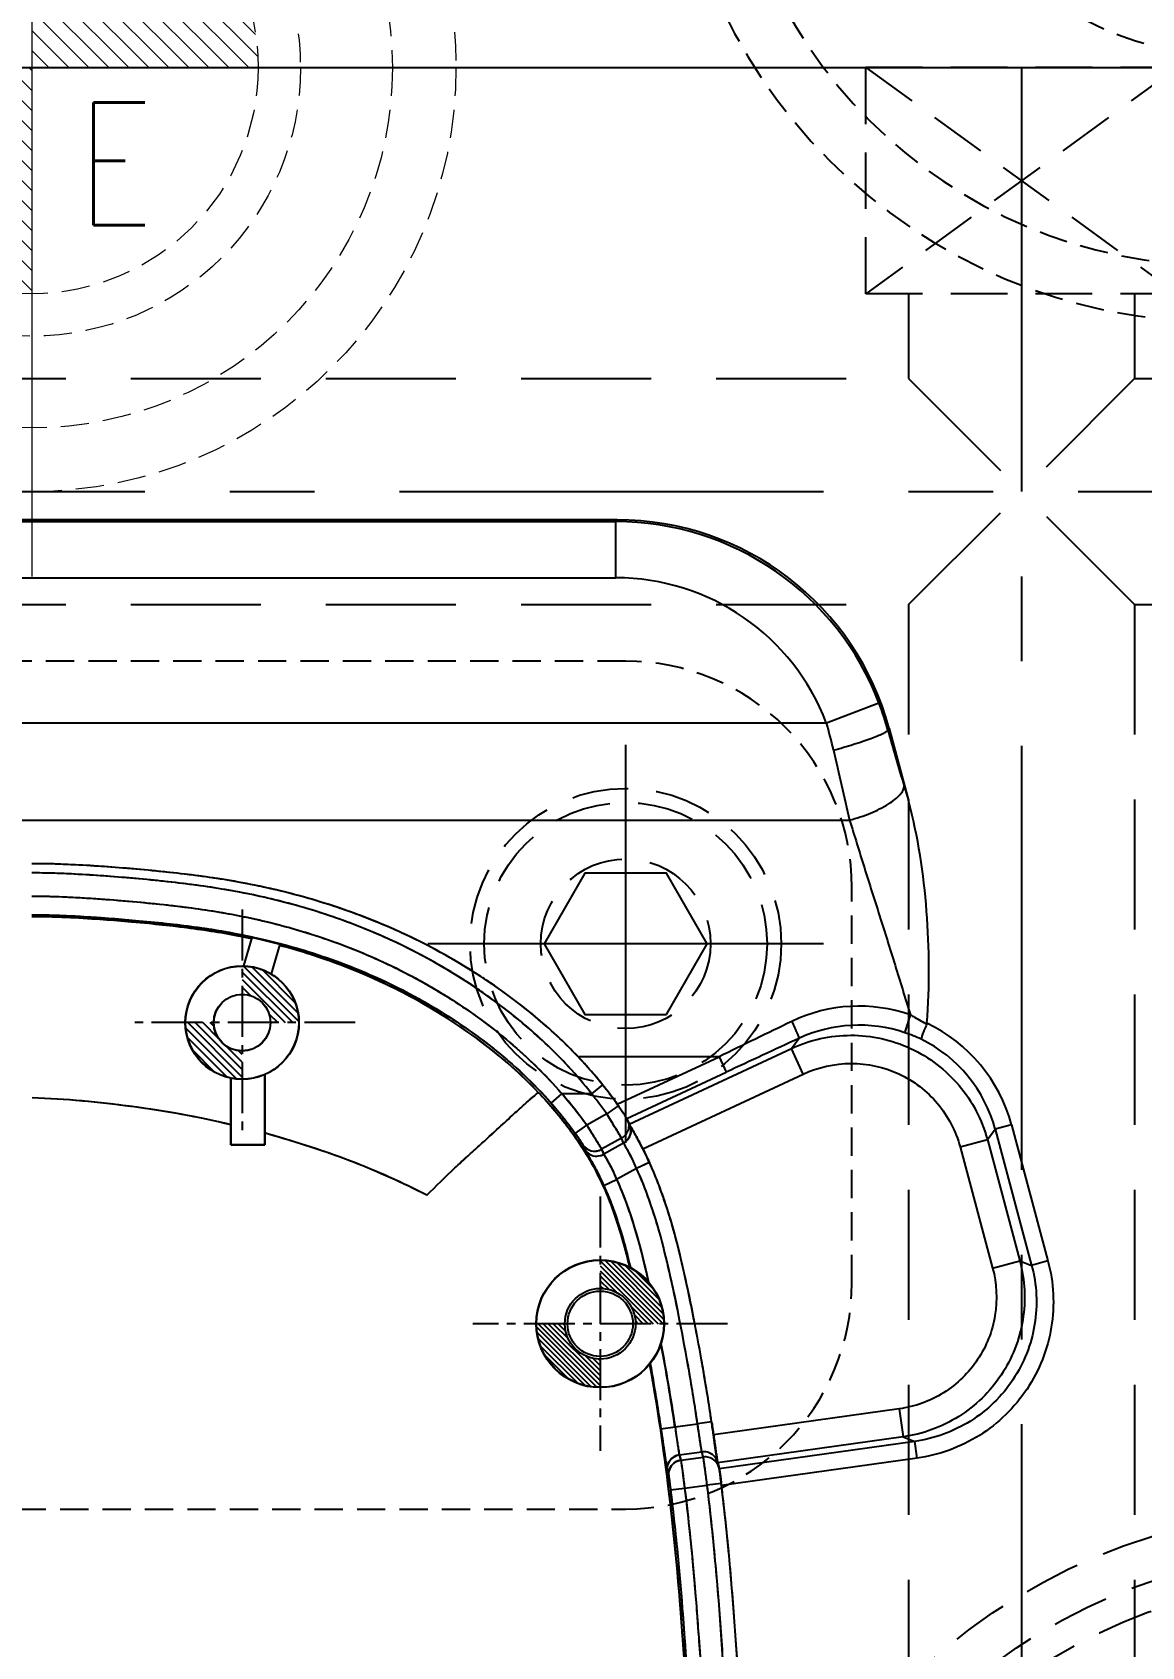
# Model space of a CAD drawing. Header units: millimetres. Extents: x 21466 to 22834, y -21631 to -20664.
# Drawn here: x 22160.1 to 22199.3, y -20833.9 to -20776.8 of the extents above; entities that cross this region are included whole.
import ezdxf

# ---------------------------------------------------------------- set-up
doc = ezdxf.new("R2010")
doc.units = ezdxf.units.MM
doc.header["$LTSCALE"] = 8
for name, pattern in [('CENTER', [2, 1.25, -0.25, 0.25, -0.25]), ('CENTER2', [1.125, 0.75, -0.125, 0.125, -0.125]), ('HIDDEN', [0.375, 0.25, -0.125]), ('HIDDEN2', [0.1875, 0.125, -0.0625])]:
    doc.linetypes.add(name, pattern=pattern)
for name, color, linetype in [('Cav-cor', 30, 'Continuous'), ('GE', 214, 'Continuous'), ('PIN', 5, 'Continuous'), ('PRODUCT', 1, 'Continuous'), ('SCREW', 52, 'HIDDEN'), ('SP', 3, 'Continuous'), ('SPRING', 7, 'Continuous'), ('WT', 4, 'Continuous')]:
    doc.layers.add(name, color=color, linetype=linetype)
doc.styles.add('ROMANS', font='ROMANS.shx', dxfattribs={"height": 5, "bigfont": 'chineset.shx'})
doc.styles.get("Standard").update_dxf_attribs({"font": 'txt.shx', "width": 0.8, "bigfont": 'chineset.shx'})

# ---------------------------------------------------------------- blocks, each defined once
blk = doc.blocks.new('20160806.171317')
at = {"layer": 'GE', "lineweight": 13}
h = blk.add_hatch(dxfattribs=at)
h.set_pattern_fill('ANSI31', color=256, scale=4, style=0)
h.set_pattern_definition([(315, (16853.24655, -20492.503), (-0.353553391, -0.353553391), [])])
h.paths.add_polyline_path([(0, 0), (0, -8, -0.414214), (-8, 0)])
h.paths.add_polyline_path([(0, 8, -0.414214), (8, 0), (0, 0)])
at = {"layer": 'GE', "linetype": 'CENTER', "lineweight": 13, "ltscale": 5}
for p, q in [((0, 18), (0, -18)), ((18, 0), (-18, 0))]:
    blk.add_line(p, q, dxfattribs=at)
at = {"layer": 'GE', "linetype": 'HIDDEN2', "lineweight": 13}
for radius in [15, 12.75, 9.5, 8]:
    blk.add_circle((0, 0), radius, dxfattribs=at)
at = {"layer": 'GE', "lineweight": 13, "style": 'ROMANS', "width": 0.75}
for s, p in [('G', (-5.027, 1.244)), ('E', (1.624, -5.579))]:
    blk.add_text(s, height=4.343, dxfattribs=at).set_placement(p)
blk = doc.blocks.new('20130710.085903')
at = {"layer": 'PIN', "linetype": 'Continuous'}
h = blk.add_hatch(dxfattribs=at)
h.set_pattern_fill('ANSI31', color=256, scale=12, style=0)
h.set_pattern_definition([(45, (2414.86, 305.4585), (-1.0606602, 1.0606602), [])])
h.paths.add_polyline_path([(0, 0), (0, 9, 0.414214), (-9, 0)])
h.paths.add_polyline_path([(9, 0), (0, 0), (0, -9, 0.414214)])
blk.add_circle((0, 0), 9, dxfattribs=at)
at = {"layer": 'SPRING', "linetype": 'CENTER', "ltscale": 0.4}
for p, q in [((0, 20.845), (0, -20.845)), ((-20.845, 0), (20.845, 0))]:
    blk.add_line(p, q, dxfattribs=at)
at = {"layer": 'SPRING', "linetype": 'HIDDEN', "ltscale": 0.5}
for radius in [19.5, 17.5, 10]:
    blk.add_circle((0, 0), radius, dxfattribs=at)
for centre, start, end in [((-13.75, 0), 0, 180), ((13.75, 0), 180, 0)]:
    blk.add_arc(centre, 3.75, start, end, dxfattribs=at)
blk = doc.blocks.new('20160825.183103')
at = {"layer": 'SP', "linetype": 'CENTER'}
for p, q in [((0, -23), (0, 23)), ((-23, 0), (23, 0))]:
    blk.add_line(p, q, dxfattribs=at)
at = {"layer": 'SP', "linetype": 'HIDDEN'}
for radius in [21.5, 20, 19]:
    blk.add_circle((0, 0), radius, dxfattribs=at)
at = {"layer": 'SP'}
for s, p in [('S', (-7.275, 2.66)), ('P', (5.184, -8.523))]:
    blk.add_text(s, height=5.481, dxfattribs=at).set_placement(p)
at = {"layer": 'SP', "color": 6, "insert": (-1.7, -11.791), "char_height": 4.375, "attachment_point": 5}
blk.add_mtext('%%c40.00', dxfattribs=at)
blk = doc.blocks.new('20100512.182342')
at = {"linetype": 'HIDDEN'}
blk.add_circle((0, 0), 5.5, dxfattribs=at)
at = {"layer": 'SCREW', "linetype": 'CENTER', "ltscale": 5}
for p, q in [((0, -7.042), (0, 7.042)), ((-7, 0), (7, 0))]:
    blk.add_line(p, q, dxfattribs=at)
at = {"layer": 'SCREW', "linetype": 'Continuous'}
blk.add_lwpolyline([(-1.443, 2.5), (-2.887, 0), (-1.443, -2.5), (1.443, -2.5), (2.887, 0), (1.443, 2.5)], close=True, dxfattribs=at)
at = {"layer": 'SCREW'}
for radius in [5, 3]:
    blk.add_circle((0, 0), radius, dxfattribs=at)
blk = doc.blocks.new('20150513.114825')
at = {"layer": 'WT', "color": 125, "linetype": 'HIDDEN'}
for p, q in [((-5.5, 8), (5.5, 8)), ((5.5, 8), (-5.5, 0)), ((-5.5, 8), (5.5, 0)), ((-5.5, 0), (-5.5, 8)), ((5.5, 0), (5.5, 8)), ((-5.5, 0), (5.5, 0))]:
    blk.add_line(p, q, dxfattribs=at)

msp = doc.modelspace()

# ---------------------------------------------------------------- hatches: boundary and pattern name
at = {"layer": 'PIN', "linetype": 'Continuous'}
h = msp.add_hatch(dxfattribs=at)
h.set_pattern_fill('ANSI31', color=61, scale=1.5, angle=270, style=0)
h.set_pattern_definition([(315, (22402.1942, -20506.19375), (0.13258252, 0.13258252), [])])
h.paths.add_polyline_path([(22166.485, -20811.822), (22165.485, -20811.822, 0.414214), (22167.485, -20813.822), (22167.485, -20812.822, -0.414214)])
h.paths.add_polyline_path([(22167.485, -20809.822), (22167.485, -20810.822, -0.414214), (22168.485, -20811.822), (22169.485, -20811.822, 0.414214)])
h = msp.add_hatch(dxfattribs=at)
h.set_pattern_fill('ANSI31', color=41, angle=270, style=0)
h.set_pattern_definition([(315, (22414.8572, -20516.84675), (0.088388348, 0.088388348), [])])
h.paths.add_polyline_path([(22180.148, -20823.725), (22180.148, -20824.725, -0.414214), (22177.898, -20822.475), (22178.898, -20822.475, 0.414214)])
h.paths.add_polyline_path([(22182.398, -20822.475), (22181.398, -20822.475, 0.414214), (22180.148, -20821.225), (22180.148, -20820.225, -0.414214)])

# ---------------------------------------------------------------- linework, layer by layer
at = {"linetype": 'HIDDEN2'}
msp.add_lwpolyline([(22129.048, -20807.032), (22129.048, -20821.032, 0.414214), (22137.048, -20829.032), (22181.048, -20829.032, 0.414214), (22189.048, -20821.032), (22189.048, -20807.032, 0.414214), (22181.048, -20799.032), (22137.048, -20799.032, 0.414214)], format="xyb", close=True, dxfattribs=at)
at = {"layer": 'Cav-cor', "color": 241}
for p, q in [((22108.048, -20778.032), (22212.048, -20778.032)), ((22180.744, -20794.032), (22139.352, -20794.032)), ((22139.398, -20794.091), (22180.698, -20794.091)), ((22180.744, -20794.032), (22180.698, -20794.091)), ((22180.698, -20796.084), (22180.698, -20794.091)), ((22139.398, -20796.084), (22180.698, -20796.084)), ((22188.146, -20801.215), (22190.007, -20800.507)), ((22131.95, -20801.215), (22188.146, -20801.215)), ((22190.366, -20801.416), (22190.323, -20801.472)), ((22190.366, -20801.416), (22191.049, -20803.963)), ((22190.895, -20803.452), (22191.049, -20803.963)), ((22131.126, -20804.656), (22188.97, -20804.656)), ((22167.548, -20809.813), (22167.84, -20808.812)), ((22168.819, -20809.046), (22168.513, -20810.095)), ((22181.169, -20815.413), (22186.908, -20812.737)), ((22186.908, -20812.737), (22187.177, -20812.379)), ((22187.33, -20813.642), (22186.908, -20812.737)), ((22184.351, -20813.032), (22179.369, -20813.032)), ((22180.752, -20814.711), (22184.351, -20813.032)), ((22184.351, -20813.032), (22184.604, -20813.575)), ((22167.083, -20816.144), (22167.083, -20813.792)), ((22168.289, -20813.664), (22168.289, -20816.144)), ((22181.086, -20815.216), (22184.604, -20813.575)), ((22181.655, -20816.288), (22187.33, -20813.642)), ((22178.413, -20814.667), (22178.791, -20814.335)), ((22179.84, -20814.335), (22178.791, -20814.335)), ((22180.232, -20814.021), (22179.84, -20814.335)), ((22180.789, -20814.763), (22180.378, -20815.052)), ((22179.264, -20815.739), (22179.673, -20815.448)), ((22180.378, -20815.052), (22179.673, -20815.448)), ((22181.084, -20815.21), (22181.078, -20815.2)), ((22181.112, -20815.275), (22181.086, -20815.216)), ((22181.122, -20815.3), (22181.112, -20815.275)), ((22181.157, -20815.384), (22181.122, -20815.3)), ((22181.164, -20815.401), (22181.159, -20815.388)), ((22181.169, -20815.413), (22181.164, -20815.401)), ((22181.214, -20815.492), (22181.184, -20815.441)), ((22193.839, -20815.961), (22194.115, -20815.593)), ((22194.693, -20815.438), (22194.115, -20815.593)), ((22194.115, -20815.593), (22195.406, -20820.41)), ((22194.693, -20815.438), (22195.983, -20820.255)), ((22168.289, -20816.144), (22167.083, -20816.144)), ((22180.901, -20815.909), (22180.199, -20816.304)), ((22180.975, -20816.085), (22180.274, -20816.479)), ((22180.768, -20815.684), (22180.743, -20815.642)), ((22192.877, -20816.219), (22193.839, -20815.961)), ((22193.839, -20815.961), (22194.988, -20820.249)), ((22192.877, -20816.219), (22194.026, -20820.507)), ((22181.433, -20816.979), (22180.73, -20817.374)), ((22181.877, -20816.775), (22181.433, -20816.979)), ((22180.272, -20817.581), (22180.73, -20817.374)), ((22194.026, -20820.507), (22194.988, -20820.249)), ((22194.988, -20820.249), (22195.406, -20820.41)), ((22195.983, -20820.255), (22195.406, -20820.41)), ((22190.719, -20825.489), (22184.154, -20826.411)), ((22190.719, -20825.489), (22190.858, -20826.478)), ((22182.297, -20826.199), (22182.794, -20826.125)), ((22182.794, -20826.125), (22183.59, -20826.016)), ((22184.087, -20825.943), (22183.59, -20826.016)), ((22184.206, -20826.777), (22184.154, -20826.411)), ((22182.945, -20827.117), (22183.742, -20827.009)), ((22184.251, -20827.092), (22184.206, -20826.777)), ((22190.858, -20826.478), (22184.298, -20827.4)), ((22191.27, -20826.636), (22184.36, -20827.607)), ((22190.858, -20826.478), (22191.27, -20826.636)), ((22191.353, -20827.229), (22191.27, -20826.636)), ((22183.001, -20827.301), (22183.798, -20827.193)), ((22184.304, -20827.421), (22184.298, -20827.4)), ((22184.305, -20827.423), (22184.304, -20827.421)), ((22184.333, -20827.518), (22184.307, -20827.43)), ((22184.36, -20827.607), (22184.333, -20827.518)), ((22191.353, -20827.229), (22184.439, -20828.201)), ((22184.431, -20828.126), (22183.932, -20828.187)), ((22184.436, -20828.173), (22184.431, -20828.126)), ((22184.44, -20828.201), (22184.436, -20828.173)), ((22182.636, -20828.357), (22183.135, -20828.296)), ((22183.135, -20828.296), (22183.932, -20828.187)), ((22183.94, -20828.256), (22183.932, -20828.187))]:
    msp.add_line(p, q, dxfattribs=at)
for centre, radius in [((22167.485, -20811.822), 2.01), ((22167.485, -20811.822), 1.005), ((22180.148, -20822.475), 2.261), ((22180.148, -20822.475), 1.156)]:
    msp.add_circle(centre, radius, dxfattribs=at)
for centre, radius, start, end in [((22180.691, -20804.062), 9.971, 20.8914, 89.9592), ((22180.704, -20804.045), 7.961, 20.8224, 90.0429), ((22180.044, -20804.312), 10.664, 15.4461, 20.905), ((22175.864, -20804.953), 12.838, 12.4748, 16.9299), ((22279.978, -20776.672), 93.021, 195.46233, 196.73182), ((22324.531, -20772.056), 139.426, 192.47779, 193.52174), ((22162.963, -20831.368), 23.077, 76.5748, 77.7994), ((22163.062, -20830.953), 22.65, 75.2757, 76.5736), ((22164.143, -20827.772), 20.735, 54.9414, 56.5285), ((22164.355, -20827.928), 21.179, 55.6369, 57.2876), ((22164.936, -20827.108), 20.174, 50.2749, 55.6832), ((22164.797, -20826.868), 19.619, 49.4968, 54.9856), ((22189.298, -20816.714), 5.476, 70.607, 115.6905), ((22166.145, -20825.301), 17.552, 42.8617, 49.5207), ((22335.193, -21119.354), 341.447, 115.7369, 116.21711), ((22189.301, -20816.967), 5.056, 71.2999, 114.8441), ((22189.007, -20817.833), 5.97, 65.3332, 71.2935), ((22189.307, -20816.877), 5.575, 14.9618, 64.5355), ((22750.932, -22028.263), 1340.221, 114.875225, 114.996515), ((22189.311, -20816.872), 4.972, 14.9109, 63.8927), ((22167.804, -20823.998), 15.937, 39.5647, 43.4735), ((22167.942, -20823.88), 15.756, 38.7373, 43.5121), ((22167.635, -20823.903), 15.509, 38.0952, 42.8226), ((22168.407, -20823.49), 15.15, 38.646, 39.5387), ((22168.556, -20823.359), 13.645, 35.4375, 41.4059), ((22168.724, -20823.237), 14.241, 36.9635, 38.6914), ((22168.724, -20823.238), 14.744, 36.9633, 38.6912), ((22168.925, -20823.082), 14.49, 35.2918, 38.6639), ((22169.12, -20822.94), 14.249, 35.3666, 36.9623), ((22169.16, -20822.91), 13.696, 35.0127, 36.9646), ((22169.347, -20822.777), 13.97, 35.0062, 35.3624), ((22171.509, -20821.248), 11.321, 34.9364, 35.2698), ((22171.405, -20821.323), 11.449, 33.9868, 34.9487), ((22172.984, -20820.263), 9.547, 32.7505, 34.0096), ((22143.519, -20838.254), 43.554, 31.8327, 32.1907), ((22146.681, -20836.29), 39.831, 31.458, 31.8319), ((22150.485, -20833.965), 35.373, 31.198, 31.4602), ((22180.73, -20815.647), 0.502, 322.4631, 8.7878), ((22155.657, -20860.664), 46.674, 74.1393, 74.2981), ((22168.76, -20820.735), 11.711, 22.2054, 23.1018), ((22179.952, -20815.866), 0.502, 213.089, 299.3984), ((22168.86, -20821.089), 13.108, 22.4444, 23.2797), ((22167.439, -20823.683), 16.026, 29.3428, 29.9482), ((22169.053, -20822.778), 14.176, 28.7403, 29.3476), ((22169.479, -20822.545), 13.69, 27.1982, 28.7467), ((22180.027, -20816.042), 0.502, 212.1868, 299.3965), ((22168.875, -20821.229), 12.349, 22.6202, 23.5065), ((22176.274, -20819.093), 5.576, 22.2824, 25.9903), ((22170.935, -20821.79), 12.05, 24.6163, 27.1677), ((22170.209, -20822.125), 12.85, 23.1733, 24.6269), ((22169.627, -20822.375), 13.482, 21.8848, 23.1742), ((22168.85, -20822.686), 14.32, 20.5164, 21.8812), ((22167.363, -20823.238), 15.905, 18.4608, 20.5014), ((22164.44, -20824.207), 18.985, 16.0926, 18.4407), ((22160.4, -20825.383), 23.193, 14.8745, 16.1178), ((22153.89, -20827.088), 28.114, 13.5883, 14.6748), ((22134.903, -20831.503), 49.416, 12.1969, 12.7216), ((22117.664, -20835.2), 67.047, 11.29965, 12.17301), ((22108.368, -20837.102), 76.536, 10.90732, 11.33241), ((22109.815, -20836.819), 75.061, 10.02281, 10.9037), ((22104.678, -20837.729), 78.972, 8.44916, 10.61943), ((22105.406, -20837.61), 77.733, 8.44114, 10.17065), ((22106.974, -20837.323), 77.947, 9.69439, 10.02456), ((22105.281, -20837.611), 79.664, 8.91741, 9.69352), ((22103.766, -20837.851), 81.198, 8.63558, 8.91858), ((22102.749, -20838.005), 82.227, 8.43565, 8.63575), ((22101.596, -20838.176), 83.392, 8.11009, 8.43535), ((22097.836, -20853.067), 89.771, 16.75183, 16.87453), ((22183.013, -20827.615), 0.502, 97.7561, 187.3526), ((22183.069, -20827.799), 0.502, 97.7556, 187.2242), ((22098.223, -20852.807), 88.532, 16.74372, 16.86814), ((22098.518, -20853.237), 87.8, 16.79879, 16.92351), ((22147.066, -20832.728), 37.646, 6.9061, 7.2913), ((22097.869, -20838.685), 87.202, 6.70267, 6.90537), ((22097.56, -20838.721), 87.515, 6.70241, 6.90439)]:
    msp.add_arc(centre, radius, start, end, dxfattribs=at)
msp.add_ellipse((22180.685, -20804.07), major_axis=(6.125, 7.982), ratio=0.993974, start_param=-0.651582, end_param=0.651582, dxfattribs=at)
for points, knots in [([(22188.399, -20802.18), (22188.637, -20802.115), (22188.983, -20802.014), (22189.422, -20801.872), (22189.705, -20801.773), (22189.943, -20801.681), (22190.126, -20801.602), (22190.242, -20801.542), (22190.3, -20801.499), (22190.319, -20801.481), (22190.323, -20801.472)], [0, 0, 0, 0, 0.35913, 0.524261, 0.671744, 0.796577, 0.894671, 0.962722, 0.985109, 1, 1, 1, 1]), ([(22188.97, -20804.656), (22189.222, -20804.589), (22189.691, -20804.431), (22190.226, -20804.171), (22190.566, -20803.936), (22190.746, -20803.772), (22190.862, -20803.614), (22190.896, -20803.501), (22190.895, -20803.452)], [0, 0, 0, 0, 0.330991, 0.628511, 0.752569, 0.855805, 0.937215, 1, 1, 1, 1]), ([(22191.704, -20811.844), (22191.756, -20811.185), (22191.797, -20809.86), (22191.689, -20807.217), (22191.391, -20805.241), (22191.049, -20803.964)], [0, 0, 0, 0, 0.250104, 0.500306, 1, 1, 1, 1]), ([(22188.97, -20804.656), (22189.143, -20805.218), (22189.488, -20806.352), (22190.034, -20808.058), (22190.58, -20809.792), (22190.934, -20810.961), (22191.116, -20811.548)], [0, 0, 0, 0, 0.244631, 0.49227, 0.744473, 1, 1, 1, 1]), ([(22175.801, -20810.108), (22174.651, -20809.37), (22172.814, -20808.426), (22170.233, -20807.514), (22168.24, -20806.997), (22166.211, -20806.643), (22164.163, -20806.423), (22162.109, -20806.253), (22160.735, -20806.198), (22160.048, -20806.198)], [0, 0, 0, 0, 0.249158, 0.373979, 0.498992, 0.624099, 0.749352, 0.874719, 1, 1, 1, 1]), ([(22175.579, -20810.476), (22174.453, -20809.732), (22172.648, -20808.777), (22170.106, -20807.854), (22168.141, -20807.331), (22166.137, -20806.975), (22164.114, -20806.751), (22162.084, -20806.586), (22160.727, -20806.524), (22160.048, -20806.525)], [0, 0, 0, 0, 0.249185, 0.373975, 0.49894, 0.624073, 0.749339, 0.87465, 1, 1, 1, 1]), ([(22160.048, -20807.345), (22160.909, -20807.344), (22162.631, -20807.443), (22164.776, -20807.638), (22166.482, -20807.869), (22168.174, -20808.18), (22170.253, -20808.74), (22172.648, -20809.7), (22174.909, -20810.948), (22176.992, -20812.476), (22178.229, -20813.683), (22178.791, -20814.335)], [0, 0, 0, 0, 0.125257, 0.250468, 0.313053, 0.375605, 0.500516, 0.625263, 0.749991, 0.874886, 1, 1, 1, 1]), ([(22160.048, -20808.004), (22160.702, -20808.004), (22162.009, -20808.062), (22163.964, -20808.217), (22165.914, -20808.429), (22167.203, -20808.649), (22167.842, -20808.787)], [0, 0, 0, 0, 0.250127, 0.500225, 0.750211, 1, 1, 1, 1]), ([(22167.827, -20808.857), (22167.193, -20808.719), (22165.9, -20808.5), (22163.939, -20808.285), (22161.985, -20808.132), (22160.686, -20808.074), (22160.048, -20808.074)], [0, 0, 0, 0, 0.248828, 0.502035, 0.755556, 1, 1, 1, 1]), ([(22177.96, -20814.288), (22177.358, -20813.658), (22174.701, -20811.311), (22171.381, -20809.77), (22168.806, -20809.091)], [0, 0, 0, 0, 0.246467, 1, 1, 1, 1]), ([(22168.826, -20809.022), (22169.734, -20809.26), (22171.523, -20809.851), (22174.063, -20811.088), (22176.406, -20812.672), (22177.791, -20813.96), (22178.413, -20814.667)], [0, 0, 0, 0, 0.249904, 0.499605, 0.749561, 1, 1, 1, 1]), ([(22191.116, -20811.548), (22191.091, -20811.622), (22191.044, -20811.761), (22190.991, -20811.927), (22190.956, -20812.041), (22190.938, -20812.103), (22190.927, -20812.147), (22190.922, -20812.17), (22190.922, -20812.178)], [0, 0, 0, 0, 0.352623, 0.666953, 0.79379, 0.893782, 0.963378, 1, 1, 1, 1]), ([(22191.116, -20811.548), (22191.166, -20811.574), (22191.364, -20811.678), (22191.554, -20811.796), (22191.693, -20811.89)], [0, 0, 0, 0, 0.251603, 1, 1, 1, 1]), ([(22186.923, -20811.779), (22186.957, -20811.85), (22187.005, -20811.956), (22187.066, -20812.092), (22187.104, -20812.181), (22187.135, -20812.256), (22187.159, -20812.314), (22187.17, -20812.353), (22187.178, -20812.373), (22187.177, -20812.379)], [0, 0, 0, 0, 0.363796, 0.53302, 0.683498, 0.809783, 0.906746, 0.970883, 1, 1, 1, 1]), ([(22191.693, -20811.889), (22191.664, -20811.95), (22191.614, -20812.063), (22191.559, -20812.2), (22191.527, -20812.293), (22191.511, -20812.344), (22191.504, -20812.382), (22191.501, -20812.403), (22191.503, -20812.41)], [0, 0, 0, 0, 0.360735, 0.669687, 0.792664, 0.890024, 0.95947, 1, 1, 1, 1]), ([(22186.908, -20812.737), (22187.236, -20812.584), (22187.929, -20812.35), (22189.373, -20812.189), (22191.194, -20812.586), (22192.672, -20813.722), (22193.479, -20814.93), (22193.745, -20815.611), (22193.839, -20815.961)], [0, 0, 0, 0, 0.125331, 0.250701, 0.500011, 0.749309, 0.874674, 1, 1, 1, 1]), ([(22187.33, -20813.642), (22187.852, -20813.399), (22189.019, -20813.136), (22190.76, -20813.518), (22192.177, -20814.6), (22192.728, -20815.662), (22192.877, -20816.219)], [0, 0, 0, 0, 0.249995, 0.500041, 0.75006, 1, 1, 1, 1]), ([(22174.015, -20817.93), (22174.343, -20817.602), (22174.951, -20817.002), (22175.821, -20816.221), (22176.519, -20815.588), (22177.048, -20815.093), (22177.44, -20814.741), (22177.705, -20814.503), (22177.868, -20814.368), (22177.939, -20814.304), (22177.96, -20814.288)], [0, 0, 0, 0, 0.259274, 0.477338, 0.652617, 0.785965, 0.88183, 0.946723, 0.985229, 1, 1, 1, 1]), ([(22177.96, -20814.288), (22178.368, -20814.715), (22179.122, -20815.606), (22180.055, -20817.085), (22180.727, -20818.722), (22181.04, -20819.871), (22181.185, -20820.465)], [0, 0, 0, 0, 0.251151, 0.494719, 0.739998, 1, 1, 1, 1]), ([(22167.083, -20815.437), (22165.937, -20815.154), (22163.603, -20814.747), (22161.247, -20814.525), (22160.064, -20814.481)], [0, 0, 0, 0, 0.499442, 1, 1, 1, 1]), ([(22178.413, -20814.667), (22178.49, -20814.753), (22178.787, -20815.099), (22179.066, -20815.461), (22179.264, -20815.739)], [0, 0, 0, 0, 0.252829, 1, 1, 1, 1]), ([(22179.673, -20815.448), (22179.74, -20815.553), (22179.862, -20815.748), (22180.023, -20816.007), (22180.13, -20816.188), (22180.185, -20816.276), (22180.199, -20816.304)], [0, 0, 0, 0, 0.370705, 0.688977, 0.909294, 1, 1, 1, 1]), ([(22181.078, -20815.2), (22181.074, -20815.194), (22181.053, -20815.16), (22181.032, -20815.126), (22181.014, -20815.098)], [0, 0, 0, 0, 0.16689, 1, 1, 1, 1]), ([(22181.184, -20815.441), (22181.182, -20815.438), (22181.177, -20815.428), (22181.172, -20815.419), (22181.169, -20815.413)], [0, 0, 0, 0, 0.373123, 1, 1, 1, 1]), ([(22181.325, -20815.683), (22181.314, -20815.664), (22181.277, -20815.6), (22181.24, -20815.537), (22181.214, -20815.492)], [0, 0, 0, 0, 0.298345, 1, 1, 1, 1]), ([(22174.015, -20817.93), (22173.14, -20817.476), (22171.305, -20816.656), (22169.393, -20816.046), (22168.413, -20815.767)], [0, 0, 0, 0, 0.491755, 1, 1, 1, 1]), ([(22179.264, -20815.739), (22179.299, -20815.788), (22179.362, -20815.88), (22179.445, -20816.002), (22179.497, -20816.087), (22179.526, -20816.127), (22179.532, -20816.14)], [0, 0, 0, 0, 0.376991, 0.69602, 0.912229, 1, 1, 1, 1]), ([(22180.901, -20815.909), (22180.89, -20815.886), (22180.843, -20815.812), (22180.8, -20815.737), (22180.768, -20815.684)], [0, 0, 0, 0, 0.292295, 1, 1, 1, 1]), ([(22180.996, -20816.123), (22180.994, -20816.118), (22180.987, -20816.106), (22180.978, -20816.093), (22180.975, -20816.085)], [0, 0, 0, 0, 0.379934, 1, 1, 1, 1]), ([(22181.286, -20816.649), (22181.231, -20816.537), (22181.137, -20816.36), (22181.035, -20816.188), (22180.996, -20816.123)], [0, 0, 0, 0, 0.622519, 1, 1, 1, 1]), ([(22179.602, -20816.309), (22179.607, -20816.321), (22179.629, -20816.357), (22179.672, -20816.432), (22179.739, -20816.546), (22179.866, -20816.768), (22180.052, -20817.114), (22180.197, -20817.416), (22180.272, -20817.581)], [0, 0, 0, 0, 0.026863, 0.087421, 0.180173, 0.302634, 0.621294, 1, 1, 1, 1]), ([(22180.274, -20816.479), (22180.277, -20816.488), (22180.294, -20816.514), (22180.325, -20816.568), (22180.374, -20816.649), (22180.463, -20816.805), (22180.59, -20817.047), (22180.684, -20817.259), (22180.73, -20817.374)], [0, 0, 0, 0, 0.027809, 0.090509, 0.185867, 0.310458, 0.628677, 1, 1, 1, 1]), ([(22183.59, -20826.016), (22183.362, -20824.481), (22182.956, -20822.186), (22182.264, -20819.159), (22181.757, -20817.684), (22181.433, -20816.979)], [0, 0, 0, 0, 0.500066, 0.750106, 1, 1, 1, 1]), ([(22180.272, -20817.581), (22180.356, -20817.766), (22180.68, -20818.542), (22180.925, -20819.349), (22181.087, -20819.966)], [0, 0, 0, 0, 0.241199, 1, 1, 1, 1]), ([(22180.73, -20817.374), (22180.86, -20817.662), (22181.331, -20818.835), (22181.644, -20820.064), (22181.851, -20820.988)], [0, 0, 0, 0, 0.250103, 1, 1, 1, 1]), ([(22194.026, -20820.507), (22194.171, -20821.047), (22194.23, -20822.204), (22193.597, -20823.811), (22192.361, -20825.016), (22191.272, -20825.411), (22190.719, -20825.489)], [0, 0, 0, 0, 0.249954, 0.499972, 0.750012, 1, 1, 1, 1]), ([(22194.988, -20820.249), (22195.168, -20820.924), (22195.242, -20822.369), (22194.451, -20824.376), (22192.908, -20825.885), (22191.549, -20826.38), (22190.858, -20826.478)], [0, 0, 0, 0, 0.249959, 0.499995, 0.750039, 1, 1, 1, 1]), ([(22195.406, -20820.41), (22195.587, -20821.085), (22195.663, -20822.531), (22194.871, -20824.54), (22193.323, -20826.047), (22191.962, -20826.539), (22191.27, -20826.636)], [0, 0, 0, 0, 0.25001, 0.499984, 0.749968, 1, 1, 1, 1]), ([(22195.983, -20820.255), (22196.085, -20820.635), (22196.209, -20821.42), (22196.122, -20822.997), (22195.385, -20824.881), (22193.933, -20826.289), (22192.514, -20826.982), (22191.743, -20827.174), (22191.353, -20827.229)], [0, 0, 0, 0, 0.12534, 0.250714, 0.499991, 0.749281, 0.874658, 1, 1, 1, 1]), ([(22181.895, -20823.911), (22182.324, -20826.298), (22182.961, -20831.245), (22183.294, -20837.502), (22183.649, -20842.602), (22183.904, -20846.42), (22184.033, -20850.235), (22184.067, -20852.779), (22184.083, -20854.055)], [0, 0, 0, 0, 0.240517, 0.49396, 0.621416, 0.747592, 0.873448, 1, 1, 1, 1]), ([(22182.297, -20826.199), (22182.324, -20826.383), (22182.374, -20826.723), (22182.431, -20827.126), (22182.47, -20827.391), (22182.49, -20827.53), (22182.505, -20827.621), (22182.511, -20827.666), (22182.515, -20827.679)], [0, 0, 0, 0, 0.372039, 0.690271, 0.814682, 0.909746, 0.972225, 1, 1, 1, 1]), ([(22182.794, -20826.125), (22182.813, -20826.248), (22182.847, -20826.476), (22182.887, -20826.745), (22182.913, -20826.923), (22182.927, -20827.017), (22182.938, -20827.078), (22182.942, -20827.109), (22182.945, -20827.117)], [0, 0, 0, 0, 0.371068, 0.689185, 0.813857, 0.909276, 0.972055, 1, 1, 1, 1]), ([(22183.742, -20827.009), (22183.739, -20827), (22183.735, -20826.969), (22183.723, -20826.908), (22183.71, -20826.814), (22183.683, -20826.636), (22183.644, -20826.367), (22183.609, -20826.139), (22183.59, -20826.016)], [0, 0, 0, 0, 0.027989, 0.090879, 0.186408, 0.311131, 0.629285, 1, 1, 1, 1]), ([(22183.001, -20827.301), (22183.008, -20827.331), (22183.019, -20827.435), (22183.05, -20827.643), (22183.089, -20827.944), (22183.119, -20828.173), (22183.135, -20828.296)], [0, 0, 0, 0, 0.090626, 0.310781, 0.629069, 1, 1, 1, 1]), ([(22183.932, -20828.187), (22183.916, -20828.064), (22183.886, -20827.836), (22183.847, -20827.534), (22183.816, -20827.326), (22183.804, -20827.222), (22183.798, -20827.193)], [0, 0, 0, 0, 0.370996, 0.689295, 0.909406, 1, 1, 1, 1]), ([(22184.283, -20827.31), (22184.28, -20827.296), (22184.27, -20827.223), (22184.259, -20827.15), (22184.251, -20827.092)], [0, 0, 0, 0, 0.199141, 1, 1, 1, 1]), ([(22184.293, -20827.378), (22184.293, -20827.374), (22184.289, -20827.351), (22184.285, -20827.329), (22184.283, -20827.31)], [0, 0, 0, 0, 0.189539, 1, 1, 1, 1]), ([(22184.298, -20827.4), (22184.297, -20827.399), (22184.296, -20827.392), (22184.294, -20827.384), (22184.293, -20827.378)], [0, 0, 0, 0, 0.136325, 1, 1, 1, 1]), ([(22184.364, -20827.625), (22184.363, -20827.623), (22184.362, -20827.617), (22184.361, -20827.611), (22184.36, -20827.607)], [0, 0, 0, 0, 0.372146, 1, 1, 1, 1]), ([(22182.571, -20827.862), (22182.575, -20827.877), (22182.579, -20827.928), (22182.596, -20828.031), (22182.614, -20828.182), (22182.629, -20828.295), (22182.636, -20828.357)], [0, 0, 0, 0, 0.090247, 0.309784, 0.628166, 1, 1, 1, 1]), ([(22184.408, -20827.95), (22184.403, -20827.912), (22184.389, -20827.804), (22184.375, -20827.696), (22184.364, -20827.625)], [0, 0, 0, 0, 0.343841, 1, 1, 1, 1]), ([(22182.636, -20828.357), (22182.75, -20829.289), (22182.945, -20831.155), (22183.163, -20833.96), (22183.335, -20836.773), (22183.513, -20839.595), (22183.705, -20842.417), (22183.895, -20845.228), (22184.034, -20848.03), (22184.113, -20850.837), (22184.145, -20853.656), (22184.181, -20856.487), (22184.223, -20859.318), (22184.265, -20863.072), (22184.27, -20867.745), (22184.126, -20871.474), (22184.027, -20873.334)], [0, 0, 0, 0, 0.062581, 0.124928, 0.187434, 0.250309, 0.313267, 0.375844, 0.438001, 0.500183, 0.562849, 0.625811, 0.688764, 0.751468, 0.875944, 1, 1, 1, 1]), ([(22183.135, -20828.296), (22183.249, -20829.229), (22183.445, -20831.099), (22183.663, -20833.911), (22183.836, -20836.726), (22184.012, -20839.541), (22184.205, -20842.354), (22184.394, -20845.168), (22184.536, -20847.985), (22184.614, -20850.804), (22184.648, -20853.624), (22184.682, -20856.444), (22184.725, -20859.264), (22184.768, -20863.024), (22184.773, -20867.725), (22184.628, -20871.483), (22184.529, -20873.36)], [0, 0, 0, 0, 0.062499, 0.124999, 0.1875, 0.25, 0.312501, 0.375002, 0.437502, 0.500002, 0.562503, 0.625003, 0.687504, 0.750005, 0.875004, 1, 1, 1, 1]), ([(22185.358, -20872.903), (22185.405, -20871.973), (22185.486, -20870.112), (22185.579, -20866.387), (22185.569, -20862.661), (22185.523, -20858.936), (22185.484, -20856.143), (22185.448, -20853.349), (22185.414, -20850.555), (22185.332, -20847.762), (22185.187, -20844.972), (22185, -20842.184), (22184.808, -20839.397), (22184.634, -20836.608), (22184.462, -20833.82), (22184.247, -20831.034), (22184.052, -20829.181), (22183.94, -20828.256)], [0, 0, 0, 0, 0.062501, 0.125001, 0.25, 0.3125, 0.375, 0.4375, 0.5, 0.562501, 0.625001, 0.687502, 0.750001, 0.812501, 0.875002, 0.937501, 1, 1, 1, 1]), ([(22185.934, -20871.31), (22185.971, -20870.418), (22186.032, -20868.633), (22186.072, -20865.955), (22186.072, -20863.276), (22186.047, -20860.598), (22186.012, -20857.92), (22185.972, -20855.241), (22185.944, -20852.563), (22185.9, -20849.885), (22185.81, -20847.207), (22185.663, -20844.533), (22185.48, -20841.861), (22185.297, -20839.188), (22185.132, -20836.515), (22184.966, -20833.841), (22184.762, -20831.171), (22184.58, -20829.394), (22184.476, -20828.507)], [0, 0, 0, 0, 0.0625, 0.125001, 0.187501, 0.250001, 0.312501, 0.375001, 0.437501, 0.500001, 0.562501, 0.625001, 0.687502, 0.750001, 0.812501, 0.875001, 0.937501, 1, 1, 1, 1]), ([(22185.934, -20871.31), (22186.009, -20869.526), (22186.093, -20865.955), (22186.059, -20861.491), (22186.012, -20857.92), (22185.974, -20855.241), (22185.943, -20852.563), (22185.901, -20849.885), (22185.81, -20847.207), (22185.663, -20844.533), (22185.481, -20841.861), (22185.297, -20839.188), (22185.132, -20836.515), (22184.967, -20833.841), (22184.762, -20831.171), (22184.58, -20829.394), (22184.476, -20828.507)], [0, 0, 0, 0, 0.124997, 0.249997, 0.312497, 0.374997, 0.437498, 0.499998, 0.562499, 0.624999, 0.6875, 0.75, 0.8125, 0.875001, 0.9375, 1, 1, 1, 1])]:
    msp.add_open_spline(points, degree=3, knots=knots, dxfattribs=at)
for points in [[(22179.368, -20813.032), (22178.886, -20812.521), (22178.369, -20812.041), (22177.829, -20811.591)], [(22191.693, -20811.89), (22191.699, -20811.876), (22191.702, -20811.86), (22191.704, -20811.844)], [(22181.143, -20815.592), (22181.126, -20815.658), (22181.096, -20815.721), (22181.055, -20815.775)], [(22181.151, -20815.389), (22181.162, -20815.455), (22181.159, -20815.526), (22181.143, -20815.592)], [(22181.055, -20815.775), (22181.013, -20815.829), (22180.96, -20815.875), (22180.901, -20815.909)], [(22181.128, -20815.953), (22181.087, -20816.006), (22181.034, -20816.052), (22180.975, -20816.085)], [(22183.106, -20820.621), (22183.016, -20820.222), (22182.921, -20819.824), (22182.816, -20819.429)], [(22183.937, -20827.02), (22183.874, -20827.004), (22183.807, -20827), (22183.742, -20827.009)], [(22184.113, -20827.105), (22184.061, -20827.066), (22184, -20827.037), (22183.937, -20827.02)], [(22183.994, -20827.205), (22183.931, -20827.188), (22183.863, -20827.184), (22183.798, -20827.193)], [(22184.171, -20827.291), (22184.119, -20827.251), (22184.058, -20827.221), (22183.994, -20827.205)]]:
    msp.add_open_spline(points, degree=3, dxfattribs=at)
at = {"layer": 'PIN', "color": 61, "linetype": 'CENTER2', "ltscale": 0.3}
for p, q in [((22167.485, -20807.822), (22167.485, -20815.822)), ((22171.485, -20811.822), (22163.485, -20811.822))]:
    msp.add_line(p, q, dxfattribs=at)
at = {"layer": 'PIN', "color": 41, "linetype": 'CENTER2', "ltscale": 0.3}
for p, q in [((22180.148, -20817.975), (22180.148, -20826.975)), ((22184.648, -20822.475), (22175.648, -20822.475))]:
    msp.add_line(p, q, dxfattribs=at)
at = {"layer": 'PIN', "color": 61}
for radius in [2, 1]:
    msp.add_circle((22167.485, -20811.822), radius, dxfattribs=at)
at = {"layer": 'PIN', "color": 41}
for radius in [2.25, 1.25]:
    msp.add_circle((22180.148, -20822.475), radius, dxfattribs=at)
at = {"layer": 'PRODUCT'}
for p, q in [((22167.548, -20809.813), (22167.84, -20808.812)), ((22168.819, -20809.046), (22168.513, -20810.095)), ((22167.083, -20813.792), (22167.083, -20816.144)), ((22168.289, -20816.144), (22168.289, -20813.664)), ((22178.413, -20814.667), (22178.791, -20814.335)), ((22179.84, -20814.335), (22178.791, -20814.335)), ((22180.232, -20814.021), (22179.84, -20814.335)), ((22180.789, -20814.763), (22180.378, -20815.052)), ((22179.264, -20815.739), (22179.673, -20815.448)), ((22180.378, -20815.052), (22179.673, -20815.448)), ((22181.116, -20815.271), (22181.117, -20815.273)), ((22181.194, -20815.456), (22181.194, -20815.456)), ((22167.083, -20816.144), (22168.289, -20816.144)), ((22180.901, -20815.909), (22180.199, -20816.304)), ((22180.975, -20816.085), (22180.274, -20816.479)), ((22181.433, -20816.979), (22180.73, -20817.374)), ((22181.89, -20816.769), (22181.433, -20816.979)), ((22180.272, -20817.581), (22180.73, -20817.374)), ((22182.297, -20826.199), (22182.794, -20826.125)), ((22182.794, -20826.125), (22183.59, -20826.016)), ((22184.087, -20825.943), (22183.59, -20826.016)), ((22182.945, -20827.117), (22183.742, -20827.009)), ((22183.001, -20827.301), (22183.798, -20827.193)), ((22184.291, -20827.36), (22184.29, -20827.358)), ((22184.347, -20827.545), (22184.346, -20827.544)), ((22184.431, -20828.126), (22183.932, -20828.187)), ((22182.636, -20828.357), (22183.135, -20828.296)), ((22183.135, -20828.296), (22183.932, -20828.187))]:
    msp.add_line(p, q, dxfattribs=at)
for centre, radius in [((22167.485, -20811.822), 2.01), ((22167.485, -20811.822), 1.005), ((22180.148, -20822.475), 2.261), ((22180.148, -20822.475), 1.156)]:
    msp.add_circle(centre, radius, dxfattribs=at)
for points, start_tangent, end_tangent in [([(22180.232, -20814.021), (22178.502, -20812.18), (22176.335, -20810.463), (22173.868, -20809.003), (22171.522, -20807.98), (22169.218, -20807.257), (22166.92, -20806.773), (22164.6, -20806.474), (22162.261, -20806.28), (22160.048, -20806.198)], (-0.62506, 0.780577), (-1, -0.000055)), ([(22179.84, -20814.335), (22178.165, -20812.512), (22176.053, -20810.8), (22173.644, -20809.34), (22171.349, -20808.316), (22169.093, -20807.592), (22166.84, -20807.107), (22164.55, -20806.805), (22162.229, -20806.608), (22160.048, -20806.525)], (-0.616408, 0.787427), (-1, -0.000098)), ([(22160.048, -20807.345), (22162.526, -20807.45), (22164.714, -20807.646), (22166.677, -20807.911), (22168.418, -20808.266), (22169.96, -20808.698), (22171.305, -20809.176), (22172.481, -20809.68), (22173.509, -20810.193), (22174.406, -20810.701), (22175.245, -20811.234), (22176.08, -20811.827), (22176.942, -20812.512), (22177.844, -20813.331), (22178.791, -20814.335)], (1, 0.000411), (0.652305, -0.757957)), ([(22160.048, -20808.004), (22162.49, -20808.106), (22164.661, -20808.296), (22166.596, -20808.552), (22168.301, -20808.891), (22169.81, -20809.304), (22171.124, -20809.761), (22172.273, -20810.242), (22173.276, -20810.731), (22174.151, -20811.216), (22174.969, -20811.723), (22175.783, -20812.288), (22176.621, -20812.94), (22177.497, -20813.717), (22178.413, -20814.667)], (1, 0.000182), (0.660767, -0.750591)), ([(22167.827, -20808.857), (22167.413, -20808.771), (22164.971, -20808.402), (22162.473, -20808.176), (22160.048, -20808.074)], (-0.977408, 0.211361), (-1, -0.000002)), ([(22167.84, -20808.812), (22168.064, -20808.862), (22168.819, -20809.046)], (0.977403, -0.211384), (0.967153, -0.254197)), ([(22177.96, -20814.288), (22174.216, -20811.343), (22172.056, -20810.229), (22169.774, -20809.37), (22168.806, -20809.091)], (-0.69066, 0.72318), (-0.966945, 0.254986)), ([(22174.015, -20817.93), (22175.012, -20816.959), (22175.463, -20816.542), (22175.877, -20816.169), (22176.573, -20815.535), (22177.099, -20815.05), (22177.481, -20814.704), (22177.626, -20814.576), (22177.742, -20814.474), (22177.833, -20814.395), (22177.899, -20814.339), (22177.941, -20814.303), (22177.96, -20814.288)], (0.708179, 0.706033), (0.794826, 0.606837)), ([(22177.96, -20814.288), (22179.092, -20815.633), (22179.576, -20816.346), (22179.996, -20817.08), (22180.666, -20818.659), (22181.17, -20820.405), (22181.185, -20820.465)], (0.690651, -0.723188), (0.236686, -0.971586)), ([(22178.791, -20814.335), (22179.26, -20814.897), (22179.673, -20815.448)], (0.660705, -0.750645), (0.579015, -0.815317)), ([(22180.378, -20815.052), (22180.104, -20814.674), (22179.84, -20814.335)], (-0.573662, 0.819092), (-0.625053, 0.780582)), ([(22180.789, -20814.763), (22180.505, -20814.372), (22180.232, -20814.021)], (-0.573662, 0.819092), (-0.625053, 0.780582)), ([(22167.083, -20815.437), (22163.554, -20814.788), (22160.064, -20814.481)], (-0.970983, 0.239149), (-0.999295, 0.037556)), ([(22178.413, -20814.667), (22179.264, -20815.739)], (0.660739, -0.750615), (0.578709, -0.815534)), ([(22180.789, -20814.763), (22180.812, -20814.796), (22180.864, -20814.872), (22180.913, -20814.943), (22180.956, -20815.008), (22180.993, -20815.064), (22181.024, -20815.112), (22181.048, -20815.15), (22181.066, -20815.18), (22181.08, -20815.202), (22181.093, -20815.226), (22181.111, -20815.261), (22181.116, -20815.271)], (0.573673, -0.819084), (0.39855, -0.917146)), ([(22179.673, -20815.448), (22179.785, -20815.625), (22179.9, -20815.81), (22180.012, -20815.992), (22180.108, -20816.15), (22180.173, -20816.259), (22180.199, -20816.304)], (0.535414, -0.84459), (0.445044, -0.895509)), ([(22180.901, -20815.909), (22180.885, -20815.881), (22180.843, -20815.809), (22180.768, -20815.684), (22180.658, -20815.504), (22180.522, -20815.282), (22180.378, -20815.052)], (-0.443309, 0.896369), (-0.532679, 0.846317)), ([(22181.117, -20815.273), (22181.151, -20815.389), (22181.143, -20815.592), (22181.055, -20815.775), (22180.901, -20815.909)], (0.394618, -0.918845), (-0.871646, -0.490136)), ([(22181.117, -20815.273), (22181.141, -20815.33), (22181.171, -20815.4), (22181.179, -20815.42)], (0.395198, -0.918596), (0.384393, -0.92317)), ([(22181.179, -20815.42), (22181.194, -20815.456)], (0.384393, -0.92317), (0.381765, -0.924259)), ([(22181.187, -20815.437), (22181.198, -20815.456), (22181.213, -20815.482), (22181.231, -20815.513), (22181.252, -20815.549), (22181.277, -20815.592)], (0.512049, -0.858956), (0.501583, -0.86511)), ([(22181.194, -20815.456), (22181.226, -20815.57), (22181.216, -20815.771)], (0.380166, -0.924918), (-0.248255, -0.968695)), ([(22181.277, -20815.592), (22181.305, -20815.64), (22181.336, -20815.694), (22181.369, -20815.754)], (0.501583, -0.86511), (0.492763, -0.870164)), ([(22168.413, -20815.767), (22168.289, -20815.732)], (-0.961946, 0.273238), (-0.962681, 0.270638)), ([(22174.015, -20817.93), (22171.419, -20816.76), (22168.413, -20815.767)], (-0.887551, 0.460709), (-0.961946, 0.273238)), ([(22179.264, -20815.739), (22179.322, -20815.821), (22179.381, -20815.908), (22179.438, -20815.993), (22179.487, -20816.067), (22179.519, -20816.119), (22179.532, -20816.14)], (0.578703, -0.815538), (0.39246, -0.919769)), ([(22179.532, -20816.14), (22179.556, -20816.197), (22179.579, -20816.253), (22179.602, -20816.309)], (0.392336, -0.919822), (0.377899, -0.925847)), ([(22179.532, -20816.14), (22179.715, -20816.309), (22179.958, -20816.368), (22180.199, -20816.304)], (0.5456, -0.838046), (0.871641, 0.490146)), ([(22180.975, -20816.085), (22180.951, -20816.026), (22180.926, -20815.967), (22180.901, -20815.909)], (-0.381765, 0.924259), (-0.395198, 0.918596)), ([(22181.216, -20815.771), (22181.128, -20815.953), (22180.975, -20816.085)], (-0.248255, -0.968695), (-0.871666, -0.490101)), ([(22181.433, -20816.979), (22181.389, -20816.873), (22181.34, -20816.763), (22181.286, -20816.649), (22181.226, -20816.53), (22181.163, -20816.411), (22181.1, -20816.299), (22181.042, -20816.199), (22180.996, -20816.123), (22180.975, -20816.085)], (-0.379383, 0.92524), (-0.328308, 0.944571)), ([(22181.369, -20815.754), (22181.406, -20815.819), (22181.446, -20815.89), (22181.487, -20815.966), (22181.532, -20816.048), (22181.578, -20816.135), (22181.626, -20816.227), (22181.675, -20816.323), (22181.726, -20816.425), (22181.777, -20816.53), (22181.829, -20816.639), (22181.882, -20816.751), (22181.89, -20816.769)], (0.492763, -0.870164), (0.416913, -0.908946)), ([(22179.602, -20816.309), (22179.612, -20816.329), (22179.638, -20816.373), (22179.683, -20816.45), (22179.75, -20816.566), (22179.843, -20816.729), (22179.963, -20816.95), (22180.109, -20817.235), (22180.272, -20817.581)], (0.378068, -0.925778), (0.411848, -0.911253)), ([(22179.602, -20816.309), (22179.786, -20816.482), (22180.03, -20816.544), (22180.274, -20816.479)], (0.532328, -0.846538), (0.871662, 0.490108)), ([(22180.199, -20816.304), (22180.224, -20816.362), (22180.249, -20816.421), (22180.274, -20816.479)], (0.398826, -0.917027), (0.384594, -0.923086)), ([(22180.274, -20816.479), (22180.281, -20816.493), (22180.299, -20816.524), (22180.331, -20816.577), (22180.378, -20816.658), (22180.443, -20816.772), (22180.526, -20816.926), (22180.624, -20817.128), (22180.73, -20817.374)], (0.330783, -0.943707), (0.371355, -0.928491)), ([(22183.59, -20826.016), (22183.289, -20824.142), (22182.97, -20822.413), (22182.639, -20820.828), (22182.287, -20819.393), (22181.889, -20818.111), (22181.433, -20816.979)], (-0.1467, 0.989181), (-0.417423, 0.908712)), ([(22184.087, -20825.943), (22183.785, -20824.056), (22183.463, -20822.317), (22183.129, -20820.718), (22182.771, -20819.261), (22182.363, -20817.944), (22181.89, -20816.769)], (-0.146702, 0.989181), (-0.417189, 0.90882)), ([(22180.272, -20817.581), (22180.875, -20819.213), (22181.217, -20820.483)], (0.411743, -0.9113), (0.235349, -0.971911)), ([(22180.73, -20817.374), (22181.05, -20818.155), (22181.343, -20819.023), (22181.607, -20819.968), (22181.851, -20820.988)], (0.411664, -0.911336), (0.219542, -0.975603)), ([(22182.298, -20823.175), (22182.551, -20824.597), (22182.794, -20826.125)], (0.184239, -0.982881), (0.146883, -0.989154)), ([(22181.895, -20823.911), (22181.946, -20824.198), (22182.533, -20828.126), (22182.843, -20830.978), (22183.078, -20833.904), (22183.27, -20836.885), (22183.462, -20839.881), (22183.704, -20843.441), (22183.91, -20846.971), (22184.083, -20854.055)], (0.177008, -0.984209), (0.012356, -0.999924)), ([(22181.917, -20823.884), (22182.145, -20825.223), (22182.297, -20826.199)], (0.176551, -0.984292), (0.146895, -0.989152)), ([(22182.297, -20826.199), (22182.362, -20826.644), (22182.42, -20827.046), (22182.467, -20827.369), (22182.499, -20827.587), (22182.515, -20827.679)], (0.146742, -0.989175), (0.290251, -0.956951)), ([(22182.794, -20826.125), (22182.839, -20826.424), (22182.879, -20826.693), (22182.911, -20826.909), (22182.934, -20827.056), (22182.945, -20827.117)], (0.152663, -0.988278), (0.362192, -0.932103)), ([(22183.742, -20827.009), (22183.733, -20826.964), (22183.719, -20826.874), (22183.701, -20826.758), (22183.682, -20826.628), (22183.662, -20826.494), (22183.643, -20826.363), (22183.624, -20826.24), (22183.607, -20826.126), (22183.59, -20826.016)], (-0.362605, 0.931943), (-0.152355, 0.988326)), ([(22184.087, -20825.943), (22184.088, -20825.948), (22184.112, -20826.11), (22184.135, -20826.266), (22184.156, -20826.415), (22184.177, -20826.555), (22184.196, -20826.686), (22184.213, -20826.808), (22184.229, -20826.918), (22184.243, -20827.017)], (0.146705, -0.98918), (0.142837, -0.989746)), ([(22183.938, -20827.021), (22183.742, -20827.009)], (-0.9671, 0.254397), (-0.990733, -0.135827)), ([(22183.798, -20827.193), (22183.779, -20827.131), (22183.761, -20827.07), (22183.742, -20827.009)], (-0.288228, 0.957562), (-0.290278, 0.956942)), ([(22184.29, -20827.358), (22184.245, -20827.255), (22184.115, -20827.107), (22183.938, -20827.021)], (-0.294523, 0.955645), (-0.9671, 0.254397)), ([(22184.243, -20827.017), (22184.256, -20827.106), (22184.267, -20827.182), (22184.277, -20827.248), (22184.285, -20827.301), (22184.291, -20827.343), (22184.296, -20827.373), (22184.298, -20827.384)], (0.142837, -0.989746), (0.170089, -0.985429)), ([(22182.515, -20827.679), (22182.549, -20827.423), (22182.707, -20827.217), (22182.945, -20827.117)], (-0.128418, 0.99172), (0.990733, 0.135826)), ([(22182.571, -20827.862), (22182.605, -20827.606), (22182.762, -20827.401), (22183.001, -20827.301)], (-0.126198, 0.992005), (0.990734, 0.13582)), ([(22182.945, -20827.117), (22182.964, -20827.179), (22182.983, -20827.24), (22183.001, -20827.301)], (0.290171, -0.956975), (0.288092, -0.957603)), ([(22183.001, -20827.301), (22183.008, -20827.344), (22183.023, -20827.454), (22183.047, -20827.626), (22183.076, -20827.841), (22183.106, -20828.072), (22183.135, -20828.296)], (0.212999, -0.977053), (0.128133, -0.991757)), ([(22184.171, -20827.291), (22183.994, -20827.205), (22183.798, -20827.193)], (-0.794104, 0.607782), (-0.990734, -0.13582)), ([(22183.932, -20828.187), (22183.901, -20827.954), (22183.87, -20827.716), (22183.841, -20827.501), (22183.818, -20827.336), (22183.804, -20827.233), (22183.798, -20827.193)], (-0.128245, 0.991742), (-0.213056, 0.97704)), ([(22184.346, -20827.544), (22184.301, -20827.439), (22184.171, -20827.291)], (-0.290073, 0.957004), (-0.794104, 0.607782)), ([(22184.291, -20827.36), (22184.308, -20827.418), (22184.33, -20827.488)], (0.290278, -0.956942), (0.288854, -0.957373)), ([(22184.33, -20827.488), (22184.347, -20827.545)], (0.288854, -0.957373), (0.288228, -0.957562)), ([(22184.346, -20827.544), (22184.353, -20827.569), (22184.361, -20827.604), (22184.364, -20827.625), (22184.368, -20827.648), (22184.372, -20827.676), (22184.377, -20827.712), (22184.383, -20827.757), (22184.39, -20827.808), (22184.398, -20827.866), (22184.406, -20827.93), (22184.415, -20827.998), (22184.424, -20828.07), (22184.431, -20828.126)], (0.289641, -0.957135), (0.121083, -0.992642)), ([(22160.048, -20911.929), (22161.829, -20911.929), (22163.474, -20911.894), (22164.975, -20911.79), (22166.433, -20911.594), (22167.975, -20911.274), (22169.667, -20910.785), (22171.502, -20910.076), (22173.463, -20909.088), (22175.537, -20907.744), (22177.61, -20906.016), (22179.381, -20904.118), (22180.729, -20902.256), (22181.719, -20900.465), (22182.408, -20898.792), (22182.879, -20897.251), (22183.227, -20895.787), (22183.517, -20894.307), (22183.786, -20892.716), (22184.068, -20890.952), (22184.372, -20888.99), (22184.681, -20886.835), (22184.977, -20884.451), (22185.25, -20881.782), (22185.493, -20878.805), (22185.714, -20875.52), (22185.908, -20871.905), (22186.04, -20867.896), (22186.069, -20863.514), (22186.028, -20859.122), (22185.973, -20855.169), (22185.928, -20851.659), (22185.843, -20848.226), (22185.664, -20844.645), (22185.425, -20841.058), (22185.211, -20837.781), (22185.032, -20834.924), (22184.853, -20832.385), (22184.652, -20830.122), (22184.431, -20828.126)], (1, 0.000012), (-0.12108, 0.992643)), ([(22182.515, -20827.679), (22182.534, -20827.74), (22182.552, -20827.801), (22182.571, -20827.862)], (0.291096, -0.956694), (0.289013, -0.957325)), ([(22182.571, -20827.862), (22182.574, -20827.884), (22182.582, -20827.938), (22182.594, -20828.024), (22182.608, -20828.13), (22182.623, -20828.245), (22182.636, -20828.357)], (0.289191, -0.957271), (0.120866, -0.992669)), ([(22160.048, -20911.427), (22161.826, -20911.427), (22163.453, -20911.392), (22164.925, -20911.29), (22166.349, -20911.098), (22167.855, -20910.786), (22169.508, -20910.308), (22171.3, -20909.616), (22173.215, -20908.651), (22175.241, -20907.338), (22177.265, -20905.65), (22178.993, -20903.799), (22180.305, -20901.987), (22181.265, -20900.249), (22181.933, -20898.625), (22182.393, -20897.122), (22182.736, -20895.682), (22183.022, -20894.218), (22183.29, -20892.635), (22183.572, -20890.874), (22183.875, -20888.915), (22184.183, -20886.768), (22184.478, -20884.394), (22184.749, -20881.736), (22184.992, -20878.768), (22185.212, -20875.489), (22185.407, -20871.882), (22185.537, -20867.886), (22185.567, -20863.516), (22185.525, -20859.129), (22185.472, -20855.175), (22185.426, -20851.668), (22185.34, -20848.245), (22185.162, -20844.675), (22184.925, -20841.093), (22184.709, -20837.812), (22184.531, -20834.956), (22184.352, -20832.424), (22184.152, -20830.172), (22183.932, -20828.187)], (1, 0.00003), (-0.121079, 0.992643)), ([(22183.135, -20828.296), (22183.319, -20829.93), (22183.488, -20831.73), (22183.642, -20833.713), (22183.788, -20835.942), (22183.941, -20838.407), (22184.112, -20840.989), (22184.279, -20843.47), (22184.421, -20845.771), (22184.526, -20848.016), (22184.596, -20850.303), (22184.637, -20852.723), (22184.669, -20855.352), (22184.71, -20858.257), (22184.748, -20861.441), (22184.764, -20864.827), (22184.728, -20868.116), (22184.636, -20871.091), (22184.511, -20873.698), (22184.374, -20876.02), (22184.225, -20878.235), (22184.053, -20880.461), (22183.847, -20882.727), (22183.597, -20885.005), (22183.331, -20887.063), (22183.072, -20888.846), (22182.817, -20890.499), (22182.546, -20892.206), (22182.229, -20894.079), (22181.806, -20896.158), (22181.133, -20898.478), (22179.977, -20900.972), (22178.154, -20903.549), (22175.979, -20905.727), (22173.796, -20907.358), (22171.706, -20908.54)], (0.120829, -0.992673), (-0.898157, -0.439675)), ([(22182.636, -20828.357), (22182.757, -20829.4), (22183.129, -20833.583), (22183.398, -20837.782), (22183.677, -20842.009), (22183.941, -20846.208), (22184.096, -20850.384), (22184.157, -20854.602), (22184.215, -20858.838), (22184.258, -20863.055), (22184.242, -20867.24), (22184.12, -20871.408), (22183.897, -20875.59), (22183.604, -20879.781), (22183.212, -20883.96), (22182.668, -20888.15), (22182.346, -20890.258), (22182.01, -20892.367), (22181.234, -20896.382), (22180.69, -20898.222), (22179.959, -20899.948), (22177.84, -20903.142), (22174.985, -20905.892), (22171.706, -20907.979)], (0.120864, -0.992669), (-0.89253, -0.450989))]:
    msp.add_spline(points, degree=3, dxfattribs=dict(at, start_tangent=start_tangent, end_tangent=end_tangent))
at = {"layer": 'WT', "color": 125, "linetype": 'CENTER', "ltscale": 1.5}
for p, q in [((22195.048, -20778.032), (22195.048, -20905.532)), ((22125.048, -20793.032), (22220.048, -20793.032))]:
    msp.add_line(p, q, dxfattribs=at)
at = {"layer": 'WT', "color": 125, "linetype": 'HIDDEN', "ltscale": 2.3}
for p, q in [((22191.048, -20786.032), (22191.048, -20789.032)), ((22199.048, -20786.032), (22199.048, -20789.032)), ((22129.048, -20789.032), (22191.048, -20789.032)), ((22191.048, -20789.032), (22199.048, -20797.032)), ((22191.048, -20797.032), (22199.048, -20789.032)), ((22199.048, -20789.032), (22212.048, -20789.032)), ((22129.048, -20797.032), (22191.048, -20797.032)), ((22191.048, -20797.032), (22191.048, -20907.532)), ((22199.048, -20797.032), (22199.048, -20901.532)), ((22199.048, -20797.032), (22212.048, -20797.032))]:
    msp.add_line(p, q, dxfattribs=at)

# ---------------------------------------------------------------- block references
at = {"linetype": 'Continuous', "rotation": 180}
msp.add_blockref('20100512.182342', (22181.048, -20809.032), dxfattribs=at)
at = {"layer": 'GE'}
msp.add_blockref('20160806.171317', (22160.048, -20778.032), dxfattribs=at)
at = {"layer": 'SP'}
msp.add_blockref('20160825.183103', (22206.048, -20850.532), dxfattribs=at)
at = {"layer": 'SPRING', "xscale": -1}
msp.add_blockref('20130710.085903', (22202.048, -20767.532), dxfattribs=at)
at = {"layer": 'WT', "color": 125, "linetype": 'HIDDEN', "ltscale": 2.3, "xscale": -1}
msp.add_blockref('20150513.114825', (22195.048, -20786.032), dxfattribs=at)

doc.saveas('drawing.dxf')
